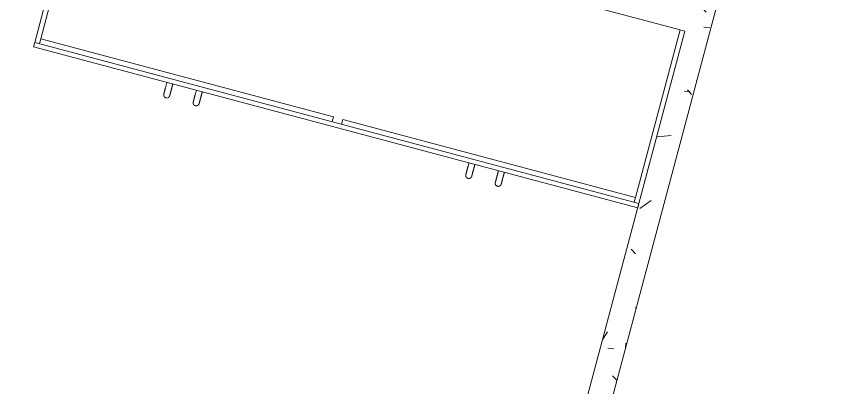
# Model space of a CAD drawing. Header units: metres. Extents: x 689715 to 690980, y 1005284 to 1006835.
# Drawn here: x 690792.98 to 690795.71, y 1005609.449 to 1005610.665 of the extents above; entities that cross this region are included whole.
import ezdxf

# ---------------------------------------------------------------- set-up
doc = ezdxf.new("R2010")
doc.units = ezdxf.units.M
doc.linetypes.add('HIDDEN', pattern=[0.375, 0.25, -0.125])
doc.linetypes.add('PHANTOM', pattern=[2.5, 1.25, -0.25, 0.25, -0.25, 0.25, -0.25])
doc.layers.add('0_NUMERO DE LOTE FASE V', color=3, linetype='Continuous')
for name, color, linetype, lineweight in [('Líneas ocultas', 7, 'HIDDEN', 13), ('Muebles de obra', 8, 'Continuous', 13), ('Muros', 7, 'Continuous', 13), ('Patrón de corte', 7, 'Continuous', 13), ('Puertas', 7, 'Continuous', 13)]:
    doc.layers.add(name, color=color, linetype=linetype, lineweight=lineweight)
pattern_1 = [(139.9999999999999, (365.6615329035558, -75.88183759397361), (0.03836033982117157, 0.4377584771638403), [0.04599999999999998, -0.5029999999999997]), (84.99999999999997, (365.6615329035558, -75.88183759397361), (-0.4580987315439035, -0.08439521406967809), [0.03700000000000001, -0.4020000000000002]), (190.451, (365.6645329040475, -75.84583759406814), (-0.4199401312074268, 0.3526758939897786), [0.039, -0.4270000000000001]), (136.1839999999999, (365.5395329040475, -75.8818375938572), (0.1004214988211118, 0.6506308650644554), [0.06899999999999998, -0.7539999999999998]), (186.6359999999999, (365.547532903729, -75.82783759379527), (-0.5938707988951819, 0.5701916118460522), [0.05799999999999998, -0.6409999999999996]), (81.18399999999994, (365.5395329040475, -75.8818375938572), (-0.5936975411065768, 0.5697220635397624), [0.05500000000000001, -0.6039999999999999]), (110.9999999999999, (365.5705329037737, -75.82083759387024), (0.245780230253577, 0.3642747293136032), [0.04599999999999999, -0.5029999999999999]), (55.99999999999997, (365.5705329037737, -75.82083759387024), (-0.4415777901075865, 0.1482769546615401), [0.03699999999999998, -0.4019999999999998]), (161.4509999999999, (365.5905329035595, -75.79083759407513), (-0.1963072483374971, 0.5120483026533341), [0.03899999999999999, -0.427]), (127.5, (365.6615329035558, -75.88183759397361), (-0.2022933454275577, 0.007375797972208872), [0.02, -0.3770000000000001, 0.02, -0.388, -0.404]), (127.5, (365.6615329035558, -75.88183759397361), (-0.2022933454275577, 0.007375797972208872), [-0.806, 0.02, -0.3840000000000001]), (97.49999999999994, (365.6615329035558, -75.88183759397361), (-0.2399435114399267, 0.1600503399492727), [0.02, -0.213, 0.02, -0.368, -0.154]), (97.49999999999994, (365.6615329035558, -75.88183759397361), (-0.2399435114399267, 0.1600503399492727), [-0.621, 0.02, -0.134]), (57.49999999999999, (365.6615329037886, -76.01783759397222), (0.01404568388630387, 0.3254162238797662), [0.01999999999999999, -0.1319999999999999, 0.01999999999999999, -0.455, -0.6309999999999997]), (57.49999999999999, (365.6615329037886, -76.01783759397222), (0.01404568388630387, 0.3254162238797662), [-0.6279999999999997, 0.01999999999999999, -0.6109999999999997]), (47.49999999999996, (365.6615329037886, -76.07883759384276), (-0.06081860510782452, 0.3554815006055007), [0.02, -0.178, 0.02, -0.2960000000000001, -0.4480000000000001]), (47.49999999999996, (365.6615329037886, -76.07883759384276), (-0.06081860510782452, 0.3554815006055007), [-0.5140000000000001, 0.02, -0.4280000000000001])]

# ---------------------------------------------------------------- blocks, each defined once
blk = doc.blocks.new('PV_PUERTA SENCILLA - _90 x 2_17-1542279-PLANO CLAVE _8 CASAS EN HILERA_ - Dependent 1')
at = {"layer": 'Líneas ocultas', "color": 253}
for p, q in [((0.3683286352964649, 0.03999999999999443), (0.3683286352964649, 0.8799999999999943)), ((0.4193286352964649, 0.8799999999999943), (0.3683286352964649, 0.8799999999999943)), ((0.4193286352964649, 0.03999999999999443), (0.4193286352964649, 0.8799999999999943)), ((0.4193286352964649, 0.03999999999999443), (0.3683286352964649, 0.03999999999999443))]:
    blk.add_line(p, q, dxfattribs=at)
blk.add_arc((0.4193286352964647, 0.03999999999997304), 0.841546790142994, 93.47440736753113, 183.4744073675307, dxfattribs=at)
at = {"layer": 'Puertas', "color": 253}
for p, q in [((-0.4500000000000027, -0.05000000000000356), (-0.450000000000003, 0.04999999999999645)), ((-0.4450000000000029, 0.04999999999999647), (-0.450000000000003, 0.04999999999999645)), ((-0.4450000000000029, 0.04999999999999647), (-0.4450000000000027, -0.05000000000000354)), ((-0.4500000000000027, -0.05000000000000356), (-0.4450000000000027, -0.05000000000000354))]:
    blk.add_line(p, q, dxfattribs=at)
at = {"layer": 'Puertas', "color": 9, "lineweight": 9}
for p, q in [((-0.4200000000000045, 0.03999999999999649), (-0.4450000000000046, 0.03999999999999646)), ((-0.4200000000000044, -0.01225000000000943), (-0.4200000000000045, 0.03999999999999649)), ((0.4499484307344891, 0.03999999999999823), (0.4200000000000014, 0.03999999999999804)), ((0.4200000000000014, 0.03999999999999804), (0.4200000000000016, -0.01225000000000783)), ((-0.4000000000000044, -0.01225000000000941), (-0.4200000000000044, -0.01225000000000943)), ((-0.4000000000000044, -0.04000000000000346), (-0.4000000000000044, -0.01225000000000941)), ((0.4200000000000016, -0.01225000000000783), (0.4000000000000016, -0.0122500000000079)), ((0.4000000000000016, -0.0122500000000079), (0.4000000000000013, -0.04000000000000183)), ((-0.4450000000000042, -0.04000000000000354), (-0.4000000000000044, -0.04000000000000346)), ((0.4000000000000013, -0.04000000000000183), (0.4499484307344889, -0.04000000000000187))]:
    blk.add_line(p, q, dxfattribs=at)
blk = doc.blocks.new('PV_CLOSET - CLOSET DE 2_05-1883165-PLANO CLAVE _8 CASAS EN HILERA_ - Dependent 1')
at = {"layer": 'Muebles de obra'}
for p, q in [((-1.025, 0.5999999999999999), (1.024999999999998, 0.5999999999999999)), ((-1.025, 0.585), (-1.025, 0.5999999999999999)), ((-1.025000000000001, 0), (-1.025000000000001, 0.585)), ((1.024999999999998, 0.585), (-1.025, 0.585)), ((-1.008999999999965, 0.5849999999999996), (-1.008999999999965, 0.569)), ((-0.01600000000000015, 0.569), (-0.01600000000000015, 0.5849999999999996)), ((0.01600000000000015, 0.569), (0.01600000000000015, 0.5849999999999996)), ((1.009000000000036, 0.5849999999999996), (1.009000000000036, 0.569)), ((1.024999999999998, 0.5999999999999999), (1.024999999999998, 0.585)), ((1.024999999999999, 0.585), (1.024999999999999, 0)), ((-0.01600000000000015, 0.569), (-1.008999999999965, 0.569)), ((-1.008999999999996, 0.5690000000000002), (-1.008999999999996, 2.97788460557058e-15)), ((1.009000000000036, 0.569), (0.01600000000000015, 0.569)), ((1.008999999999999, 2.97788460557058e-15), (1.008999999999999, 0.5690000000000002)), ((-1.008999999999996, 2.97788460557058e-15), (1.008999999999999, 2.97788460557058e-15))]:
    blk.add_line(p, q, dxfattribs=at)
at = {"layer": 'Muebles de obra', "flags": 128}
for points in [[(-0.5725000000000084, 0.6399999999999173), (-0.5724920010666156, 0.6403998933417845), (-0.5724680170630331, 0.6407991469396102), (-0.5724280863585439, 0.6411971220728053), (-0.5723722728337582, 0.6415931820660614), (-0.5723006657784173, 0.6419866933078667), (-0.5722133797485234, 0.6423770262641897), (-0.5721105543831151, 0.642763556485558), (-0.5719923541808284, 0.6431456656060793), (-0.5718589682367854, 0.6435227423326686), (-0.5717106099400334, 0.6438941834230049), (-0.571547516632203, 0.6442593946505781), (-0.5713699492277987, 0.6446177917553318), (-0.5711781917967838, 0.644968801378355), (-0.5709725511101403, 0.6453118619791267), (-0.5707533561491005, 0.6456464247338692), (-0.5705209575788474, 0.6459719544135414), (-0.5702757271875116, 0.6462879302401021), (-0.5700180572914132, 0.6465938467196343), (-0.5697483601074146, 0.6468892144510232), (-0.5694670670934757, 0.6471735609089129), (-0.569174628258418, 0.6474464311996252)], [(-0.5725000000000084, 0.6399999999999173), (-0.5725000000000084, 0.6399680042663567), (-0.5725000000000084, 0.6398720682520224), (-0.5725000000000084, 0.639712345434072), (-0.5725000000000084, 0.6394890913349426), (-0.5725000000000084, 0.6392026631135678), (-0.5725000000000084, 0.6388535189940008), (-0.5725000000000084, 0.6384422175323483), (-0.5725000000000084, 0.6379694167232142), (-0.5725000000000084, 0.6374358729470337), (-0.5725000000000084, 0.6368424397600346), (-0.5725000000000084, 0.6361900665287151), (-0.5725000000000084, 0.635479796911089), (-0.5725000000000084, 0.6347127671870229), (-0.5725000000000084, 0.6338902044404534), (-0.5725000000000084, 0.633013424596305), (-0.5725000000000084, 0.6320838303152883), (-0.5725000000000084, 0.6311029087499559), (-0.5725000000000084, 0.6300722291655537), (-0.5725000000000041, 0.6289934404295546), (-0.5725000000000041, 0.6278682683738038), (-0.5725000000000041, 0.6266985130335707), (-0.5725000000000041, 0.6254860457678614), (-0.5725000000000041, 0.6242328062656568), (-0.5725000000000041, 0.6229407994428163), (-0.5725000000000041, 0.6216120922346425), (-0.5725000000000041, 0.6202488102892296), (-0.5725000000000041, 0.6188531345668683), (-0.5725000000000041, 0.6174272978509856), (-0.5725000000000041, 0.6159735811761687), (-0.5725000000000041, 0.6144943101789849), (-0.5725000000000041, 0.6129918513774694), (-0.5725000000000041, 0.611468608385198), (-0.5725000000000041, 0.6099270180660136), (-0.5725000000000041, 0.6083695466355744), (-0.5725000000000041, 0.6067986857159295), (-0.5725000000000041, 0.6052169483494441), (-0.5725000000000041, 0.6036268649784923), (-0.5725000000000041, 0.602030979397261), (-0.5725000000000041, 0.6004318446822503), (-0.5725000000000041, 0.5999999999999177)], [(-0.5725000000000084, 0.6360040176869781), (-0.5725000000000084, 0.6366721243507885), (-0.5725000000000084, 0.637281563438605), (-0.5725000000000084, 0.6378313599778986), (-0.5725000000000084, 0.6383206344114875), (-0.5725000000000084, 0.6387486040046486), (-0.5725000000000084, 0.6391145840973311), (-0.5725000000000084, 0.6394179891994562), (-0.5725000000000084, 0.6396583339275845), (-0.5725000000000084, 0.6398352337814247), (-0.5725000000000084, 0.6399484057589413), (-0.5725000000000084, 0.6399976688091165)], [(-0.5675622025723311, 0.6486240422723507), (-0.5672132836417408, 0.6488195780687681), (-0.5668568244627744, 0.649001004421683), (-0.5664933952940664, 0.6491680310876372), (-0.5661235775447722, 0.6493203908595897), (-0.5657479628443938, 0.6494578399944131), (-0.5653671520963243, 0.6495801586028103), (-0.5649817545165299, 0.6496871510011011), (-0.5645923866589216, 0.6497786460242728), (-0.5641996714290072, 0.6498544972998025), (-0.563804237087388, 0.6499145834818335), (-0.5634067162446468, 0.6499588084452946), (-0.5630077448493434, 0.6499871014396738), (-0.5626079611705912, 0.6499994172022164), (-0.5622080047769922, 0.6499957360303329), (-0.5618085155134656, 0.6499760638131092), (-0.5614101324776049, 0.6499404320219), (-0.5610134929972912, 0.6498888976599656), (-0.5606192316110745, 0.6498215431712933), (-0.5602279790530716, 0.649738476308699), (-0.5598403612439122, 0.649639829961442), (-0.559456998289407, 0.6495257619426339), (-0.5590785034884943, 0.6493964547367727), (-0.5587054823521235, 0.6492521152077994), (-0.5583385316345303, 0.649092974268176), (-0.5579782383785991, 0.648919286509453), (-0.5576251789766613, 0.6487313297949934), (-0.5572799182484565, 0.6485294048154479), (-0.5569430085374959, 0.6483138346077058), (-0.5566149888274486, 0.6480849640381142), (-0.5562963838798791, 0.6478431592507642), (-0.5559877033947318, 0.6475888070817281), (-0.5556894411949311, 0.6473223144402208), (-0.5554020744363832, 0.6470441076576195), (-0.5551260628445928, 0.64675463180543), (-0.5548618479792281, 0.6464543499832628), (-0.5546098525277098, 0.6461437425779744), (-0.5543704796290043, 0.645823306495159), (-0.5541441122286935, 0.6454935543641891), (-0.5539311124663152, 0.6451550137181327), (-0.5537318210960634, 0.6448082261498028), (-0.5535465569416079, 0.6444537464453368), (-0.5533756163860862, 0.6440921416966389), (-0.5532192728979151, 0.6437239903941693), (-0.5530777765933174, 0.6433498815014764), (-0.5529513538362066, 0.6429704135129852), (-0.5528402068760241, 0.6425861934965307), (-0.5527445135241914, 0.642197836122169), (-0.5526644268696631, 0.6418059626788599), (-0.5526000750339988, 0.6414112000805169), (-0.5525515609664118, 0.6410141798630833), (-0.5525189622790558, 0.6406155371742172), (-0.5525023311228769, 0.6402159097571789), (-0.5525000000000043, 0.6399999999999173)], [(-0.5525000000000043, 0.6399999999999173), (-0.5525000000000043, 0.6399680042663567), (-0.5525000000000043, 0.6398720682520224), (-0.5525000000000043, 0.639712345434072), (-0.5525000000000043, 0.6394890913349448), (-0.5525000000000043, 0.6392026631135678), (-0.5525000000000043, 0.6388535189940008), (-0.5525000000000043, 0.6384422175323483), (-0.5525000000000043, 0.6379694167232142)], [(-0.5525000000000043, 0.5999999999999177), (-0.5525000000000043, 0.6015995733673842), (-0.5525000000000043, 0.6031965877586849), (-0.5525000000000043, 0.6047884882914765), (-0.5525000000000043, 0.6063727282644874), (-0.5525000000000043, 0.6079467732317217), (-0.5525000000000043, 0.6095081050570029), (-0.5525000000000043, 0.6110542259424827), (-0.5525000000000043, 0.6125826624245637), (-0.5525000000000043, 0.6140909693309229), (-0.5525000000000043, 0.6155767336922657), (-0.5525000000000043, 0.6170375786025587), (-0.5525000000000043, 0.618471167021578), (-0.5525000000000043, 0.6198752055136684), (-0.5525000000000043, 0.6212474479167551), (-0.5525000000000043, 0.6225856989357211), (-0.5525000000000043, 0.6238878176544139), (-0.5525000000000043, 0.625151720960659), (-0.5525000000000043, 0.6263753868787769), (-0.5525000000000043, 0.6275568578043413), (-0.5525000000000043, 0.6286942436359), (-0.5525000000000043, 0.6297857247987534), (-0.5525000000000043, 0.6308295551558771), (-0.5525000000000043, 0.6318240648013749), (-0.5525000000000043, 0.6327676627319586), (-0.5525000000000043, 0.6336588393922353), (-0.5525000000000043, 0.6344961690896535), (-0.5525000000000043, 0.6352783122753164), (-0.5525000000000043, 0.6360040176869781), (-0.5525000000000043, 0.6366721243507885), (-0.5525000000000043, 0.6372815634386072), (-0.5525000000000043, 0.6378313599779009), (-0.5525000000000043, 0.6383206344114875), (-0.5525000000000043, 0.6387486040046486), (-0.5525000000000043, 0.6391145840973311), (-0.5525000000000043, 0.6394179891994562), (-0.5525000000000043, 0.6396583339275866), (-0.5525000000000043, 0.6398352337814247), (-0.5525000000000043, 0.6399484057589413), (-0.5525000000000043, 0.6399976688091187)], [(-0.4725000000000139, 0.639999999999913), (-0.4724920010666254, 0.6403998933417802), (-0.4724680170630428, 0.6407991469396058), (-0.4724280863585536, 0.6411971220728032), (-0.472372272833768, 0.6415931820660571), (-0.4723006657784271, 0.6419866933078645), (-0.4722133797485374, 0.6423770262641854), (-0.4721105543831249, 0.6427635564855537), (-0.4719923541808381, 0.643145665606075), (-0.4718589682367908, 0.6435227423326643), (-0.4717106099400432, 0.6438941834230005), (-0.4715475166322128, 0.6442593946505738), (-0.4713699492278084, 0.6446177917553275), (-0.4711781917967935, 0.6449688013783507), (-0.4709725511101457, 0.6453118619791224), (-0.4707533561491146, 0.6456464247338649), (-0.4705209575788571, 0.645971954413537), (-0.4702757271875257, 0.6462879302400978), (-0.470018057291423, 0.6465938467196299), (-0.4697483601074243, 0.6468892144510189), (-0.4694670670934898, 0.6471735609089085), (-0.4691746282584278, 0.6474464311996209), (-0.4688715114419999, 0.647707388788905), (-0.4685582015664526, 0.6479560162002768), (-0.4682351998607375, 0.6481919156829238), (-0.4679030230586968, 0.6484147098479945), (-0.4675622025723409, 0.6486240422723464), (-0.4672132836417549, 0.6488195780687638), (-0.4668568244627842, 0.6490010044216786), (-0.4664933952940762, 0.6491680310876329), (-0.4661235775447818, 0.6493203908595854), (-0.4657479628444035, 0.6494578399944088), (-0.4653671520963341, 0.6495801586028059), (-0.4649817545165396, 0.6496871510010968), (-0.4645923866589314, 0.6497786460242685), (-0.4641996714290169, 0.6498544972997982), (-0.4638042370873934, 0.6499145834818292), (-0.4634067162446608, 0.6499588084452903), (-0.463007744849353, 0.6499871014396694), (-0.4626079611705965, 0.6499994172022121), (-0.4622080047770019, 0.6499957360303286), (-0.4618085155134709, 0.6499760638131049), (-0.4614101324776189, 0.6499404320218957), (-0.461013492997301, 0.6498888976599613), (-0.4606192316110886, 0.6498215431712889), (-0.4602279790530813, 0.6497384763086967), (-0.4598403612439262, 0.6496398299614377), (-0.4594569982894167, 0.6495257619426296), (-0.4590785034885084, 0.6493964547367683), (-0.4587054823521332, 0.6492521152077971), (-0.4583385316345444, 0.6490929742681717), (-0.4579782383786044, 0.6489192865094486), (-0.457625178976671, 0.648731329794989)], [(-0.4725000000000139, 0.639999999999913), (-0.4725000000000139, 0.6399680042663524), (-0.4725000000000139, 0.639872068252018), (-0.4725000000000139, 0.6397123454340676), (-0.4725000000000139, 0.6394890913349405), (-0.4725000000000139, 0.6392026631135634), (-0.4725000000000139, 0.6388535189939964), (-0.4725000000000139, 0.638442217532344), (-0.4725000000000139, 0.6379694167232121), (-0.4725000000000139, 0.6374358729470294), (-0.4725000000000139, 0.6368424397600303), (-0.4725000000000139, 0.6361900665287108), (-0.4725000000000139, 0.6354797969110847), (-0.4725000000000139, 0.6347127671870185), (-0.4725000000000139, 0.6338902044404512), (-0.4725000000000139, 0.6330134245963007), (-0.4725000000000139, 0.632083830315286), (-0.4725000000000139, 0.6311029087499516), (-0.4725000000000139, 0.6300722291655515), (-0.4725000000000139, 0.6289934404295503), (-0.4725000000000139, 0.6278682683737995), (-0.4725000000000139, 0.6266985130335664), (-0.4725000000000139, 0.625486045767857), (-0.4725000000000139, 0.6242328062656525), (-0.4725000000000139, 0.622940799442812), (-0.4725000000000139, 0.6216120922346404), (-0.4725000000000139, 0.6202488102892253), (-0.4725000000000139, 0.618853134566864), (-0.4725000000000139, 0.6174272978509813), (-0.4725000000000139, 0.6159735811761644), (-0.4725000000000139, 0.6144943101789806), (-0.4725000000000139, 0.612991851377465), (-0.4725000000000139, 0.6114686083851937), (-0.4725000000000139, 0.6099270180660092), (-0.4725000000000139, 0.6083695466355701), (-0.4725000000000139, 0.6067986857159252), (-0.4725000000000139, 0.6052169483494397), (-0.4725000000000139, 0.6036268649784879), (-0.4725000000000139, 0.6020309793972567), (-0.4725000000000139, 0.600431844682246), (-0.4725000000000139, 0.5999999999999134)], [(-0.4725000000000139, 0.6383206344114831), (-0.4725000000000139, 0.6387486040046443), (-0.4725000000000139, 0.6391145840973268), (-0.4725000000000139, 0.6394179891994519), (-0.4725000000000139, 0.6396583339275823), (-0.4725000000000139, 0.6398352337814204), (-0.4725000000000139, 0.6399484057589392), (-0.4725000000000139, 0.6399976688091144)], [(-0.4559877033947372, 0.6475888070817237), (-0.4556894411949409, 0.6473223144402165), (-0.4554020744363929, 0.6470441076576152), (-0.4551260628446026, 0.6467546318054257), (-0.4548618479792335, 0.6464543499832585), (-0.4546098525277196, 0.64614374257797), (-0.454370479629014, 0.6458233064951546), (-0.4541441122286989, 0.6454935543641848), (-0.453931112466325, 0.6451550137181283), (-0.4537318210960731, 0.6448082261497985), (-0.4535465569416177, 0.6444537464453347), (-0.4533756163860959, 0.6440921416966345), (-0.4532192728979205, 0.643723990394165), (-0.4530777765933271, 0.6433498815014742), (-0.4529513538362163, 0.6429704135129809), (-0.4528402068760338, 0.6425861934965263), (-0.4527445135242055, 0.6421978361221646), (-0.4526644268696772, 0.6418059626788556), (-0.4526000750340085, 0.6414112000805126), (-0.4525515609664215, 0.641014179863079), (-0.4525189622790612, 0.6406155371742128), (-0.4525023311228867, 0.6402159097571746), (-0.4525000000000141, 0.639999999999913)], [(-0.4525000000000141, 0.639999999999913), (-0.4525000000000141, 0.6399680042663524), (-0.4525000000000141, 0.639872068252018), (-0.4525000000000141, 0.6397123454340676), (-0.4525000000000141, 0.6394890913349405), (-0.4525000000000141, 0.6392026631135634), (-0.4525000000000141, 0.6388535189939964), (-0.4525000000000141, 0.638442217532344), (-0.4525000000000141, 0.6379694167232121), (-0.4525000000000141, 0.6374358729470294), (-0.4525000000000141, 0.6368424397600303), (-0.4525000000000141, 0.6361900665287108)], [(-0.4525000000000141, 0.5999999999999134), (-0.4525000000000141, 0.6015995733673799), (-0.4525000000000141, 0.6031965877586806), (-0.4525000000000141, 0.6047884882914721), (-0.4525000000000141, 0.6063727282644831), (-0.4525000000000141, 0.6079467732317174), (-0.4525000000000141, 0.6095081050569986), (-0.4525000000000141, 0.6110542259424784), (-0.4525000000000141, 0.6125826624245594), (-0.4525000000000141, 0.6140909693309186), (-0.4525000000000141, 0.6155767336922614), (-0.4525000000000141, 0.6170375786025544), (-0.4525000000000141, 0.6184711670215737), (-0.4525000000000141, 0.619875205513664), (-0.4525000000000141, 0.6212474479167508), (-0.4525000000000141, 0.6225856989357168), (-0.4525000000000141, 0.6238878176544096), (-0.4525000000000141, 0.6251517209606546), (-0.4525000000000141, 0.6263753868787726), (-0.4525000000000141, 0.627556857804337), (-0.4525000000000141, 0.6286942436358957), (-0.4525000000000141, 0.6297857247987491), (-0.4525000000000141, 0.6308295551558728), (-0.4525000000000141, 0.6318240648013705), (-0.4525000000000141, 0.6327676627319543), (-0.4525000000000141, 0.633658839392231), (-0.4525000000000141, 0.6344961690896491), (-0.4525000000000141, 0.6352783122753121), (-0.4525000000000141, 0.636004017686976), (-0.4525000000000141, 0.6366721243507841), (-0.4525000000000141, 0.6372815634386029), (-0.4525000000000141, 0.6378313599778965), (-0.4525000000000141, 0.6383206344114831), (-0.4525000000000141, 0.6387486040046443), (-0.4525000000000141, 0.6391145840973268), (-0.4525000000000141, 0.6394179891994519), (-0.4525000000000141, 0.6396583339275823), (-0.4525000000000141, 0.6398352337814204), (-0.4525000000000141, 0.6399484057589392), (-0.4525000000000141, 0.6399976688091144)], [(0.4524999999999794, 0.6399999999999195), (0.452507998933368, 0.6403998933417845), (0.4525319829369548, 0.6407991469396102), (0.452571913641444, 0.6411971220728075), (0.4526277271662253, 0.6415931820660614), (0.4526993342215706, 0.6419866933078688), (0.4527866202514645, 0.6423770262641897), (0.4528894456168728, 0.6427635564855602), (0.4530076458191552, 0.6431456656060816), (0.4531410317632025, 0.6435227423326686), (0.4532893900599544, 0.6438941834230049), (0.4534524833677849, 0.6442593946505802), (0.4536300507721892, 0.644617791755334), (0.4538218082032041, 0.6449688013783571), (0.4540274488898476, 0.6453118619791267), (0.4542466438508874, 0.6456464247338692), (0.4544790424211405, 0.6459719544135414), (0.454724272812472, 0.6462879302401042), (0.4549819427085747, 0.6465938467196343), (0.4552516398925733, 0.6468892144510254), (0.4555329329065121, 0.6471735609089151), (0.4558253717415699, 0.6474464311996273), (0.4561284885579978, 0.6477073887889072), (0.4564417984335494, 0.6479560162002832), (0.4567648001392557, 0.6481919156829302), (0.4570969769413008, 0.6484147098479968), (0.4574377974276524, 0.6486240422723528), (0.4577867163582471, 0.6488195780687681), (0.4581431755372178, 0.6490010044216851), (0.4585066047059171, 0.6491680310876372), (0.4588764224552158, 0.6493203908595918), (0.4592520371555942, 0.6494578399944152), (0.4596328479036593, 0.6495801586028125), (0.460018245483458, 0.6496871510011033), (0.4604076133410662, 0.6497786460242728), (0.4608003285709764, 0.6498544972998046), (0.4611957629125999, 0.6499145834818356), (0.4615932837553411, 0.6499588084452967), (0.4619922551506446, 0.649987101439676), (0.4623920388293967, 0.6499994172022187), (0.4627919952229957, 0.649995736030335), (0.4631914844865224, 0.6499760638131115), (0.4635898675223831, 0.6499404320219), (0.4639865070026923, 0.6498888976599656), (0.4643807683889134, 0.6498215431712954), (0.4647720209469119, 0.6497384763087011), (0.4651596387560714, 0.649639829961442), (0.4655430017105809, 0.649525761942636), (0.4659214965114936, 0.6493964547367727), (0.4662945176478644, 0.6492521152078015), (0.4666614683654533, 0.6490929742681738), (0.4670217616213889, 0.648919286509453), (0.4673748210233222, 0.6487313297949934)], [(0.4524999999999794, 0.6399999999999195), (0.4524999999999794, 0.6399680042663589), (0.4524999999999794, 0.6398720682520245), (0.4524999999999794, 0.6397123454340742), (0.4524999999999794, 0.6394890913349448), (0.4524999999999794, 0.63920266311357), (0.4524999999999794, 0.6388535189940008), (0.4524999999999794, 0.6384422175323505), (0.4524999999999794, 0.6379694167232164), (0.4524999999999794, 0.637435872947036), (0.4524999999999794, 0.6368424397600346), (0.4524999999999794, 0.6361900665287173), (0.4524999999999794, 0.6354797969110912), (0.4524999999999794, 0.6347127671870251), (0.4524999999999794, 0.6338902044404555), (0.4524999999999794, 0.633013424596305), (0.4524999999999794, 0.6320838303152904), (0.4524999999999794, 0.6311029087499559), (0.4524999999999794, 0.6300722291655537), (0.4524999999999794, 0.6289934404295546), (0.4524999999999794, 0.6278682683738059), (0.4524999999999794, 0.6266985130335707), (0.4524999999999794, 0.6254860457678614), (0.4524999999999794, 0.624232806265659), (0.4524999999999794, 0.6229407994428163), (0.4524999999999794, 0.6216120922346448), (0.4524999999999794, 0.6202488102892296), (0.4524999999999794, 0.6188531345668683), (0.4524999999999794, 0.6174272978509878), (0.4524999999999794, 0.6159735811761708), (0.4524999999999794, 0.6144943101789871), (0.4524999999999794, 0.6129918513774715), (0.4524999999999794, 0.611468608385198), (0.4524999999999794, 0.6099270180660136), (0.4524999999999794, 0.6083695466355766), (0.4524999999999794, 0.6067986857159274), (0.4524999999999794, 0.6052169483494462), (0.4524999999999794, 0.6036268649784923), (0.4524999999999794, 0.6020309793972632), (0.4524999999999794, 0.6004318446822503), (0.4524999999999794, 0.5999999999999199)], [(0.4524999999999794, 0.6383206344114875), (0.4524999999999794, 0.6387486040046507), (0.4524999999999794, 0.6391145840973311), (0.4524999999999794, 0.6394179891994584), (0.4524999999999794, 0.6396583339275866), (0.4524999999999794, 0.6398352337814247), (0.4524999999999794, 0.6399484057589413), (0.4524999999999794, 0.6399976688091165)], [(0.4690122966052561, 0.6475888070817281), (0.4693105588050524, 0.6473223144402208), (0.4695979255636047, 0.6470441076576195), (0.4698739371553908, 0.64675463180543), (0.4701381520207598, 0.6464543499832628), (0.4703901474722781, 0.6461437425779766), (0.4706295203709793, 0.645823306495159), (0.4708558877712944, 0.6454935543641912), (0.4710688875336727, 0.6451550137181348), (0.4712681789039245, 0.6448082261498049), (0.4714534430583756, 0.6444537464453368), (0.4716243836139017, 0.6440921416966389), (0.4717807271020728, 0.6437239903941693), (0.4719222234066705, 0.6433498815014785), (0.472048646163777, 0.6429704135129873), (0.4721597931239638, 0.6425861934965307), (0.4722554864757965, 0.642197836122169), (0.4723355731303248, 0.641805962678862), (0.4723999249659848, 0.6414112000805191), (0.4724484390335761, 0.6410141798630854), (0.4724810377209321, 0.6406155371742194), (0.472497668877111, 0.640215909757181), (0.4724999999999792, 0.6399999999999195)], [(0.4724999999999792, 0.6399999999999195), (0.4724999999999792, 0.6399680042663567), (0.4724999999999792, 0.6398720682520245), (0.4724999999999792, 0.6397123454340742), (0.4724999999999792, 0.6394890913349448), (0.4724999999999792, 0.63920266311357), (0.4724999999999792, 0.6388535189940008), (0.4724999999999792, 0.6384422175323483), (0.4724999999999792, 0.6379694167232164), (0.4724999999999792, 0.637435872947036), (0.4724999999999792, 0.6368424397600324), (0.4724999999999792, 0.6361900665287173)], [(0.4724999999999835, 0.5999999999999199), (0.4724999999999835, 0.6015995733673842), (0.4724999999999835, 0.6031965877586871), (0.4724999999999835, 0.6047884882914765), (0.4724999999999835, 0.6063727282644896), (0.4724999999999835, 0.6079467732317217), (0.4724999999999835, 0.6095081050570051), (0.4724999999999835, 0.6110542259424827), (0.4724999999999835, 0.6125826624245637), (0.4724999999999835, 0.6140909693309229), (0.4724999999999835, 0.6155767336922657), (0.4724999999999835, 0.6170375786025587), (0.4724999999999792, 0.6184711670215801), (0.4724999999999792, 0.6198752055136684), (0.4724999999999792, 0.6212474479167551), (0.4724999999999792, 0.6225856989357189), (0.4724999999999792, 0.6238878176544139), (0.4724999999999792, 0.625151720960659), (0.4724999999999792, 0.6263753868787791), (0.4724999999999792, 0.6275568578043413), (0.4724999999999792, 0.6286942436359), (0.4724999999999792, 0.6297857247987534), (0.4724999999999792, 0.6308295551558794), (0.4724999999999792, 0.6318240648013727), (0.4724999999999792, 0.6327676627319586), (0.4724999999999792, 0.6336588393922353), (0.4724999999999792, 0.6344961690896535), (0.4724999999999792, 0.6352783122753185), (0.4724999999999792, 0.6360040176869803), (0.4724999999999792, 0.6366721243507907), (0.4724999999999792, 0.6372815634386072), (0.4724999999999792, 0.6378313599779009), (0.4724999999999792, 0.6383206344114875), (0.4724999999999792, 0.6387486040046507), (0.4724999999999792, 0.6391145840973332), (0.4724999999999792, 0.6394179891994584), (0.4724999999999792, 0.6396583339275866), (0.4724999999999792, 0.6398352337814247), (0.4724999999999792, 0.6399484057589413), (0.4724999999999792, 0.6399976688091165)], [(0.5525, 0.6399999999999152), (0.5525079989333885, 0.6403998933417802), (0.552531982936971, 0.6407991469396058), (0.5525719136414603, 0.6411971220728032), (0.5526277271662415, 0.6415931820660571), (0.5526993342215826, 0.6419866933078645), (0.5527866202514764, 0.6423770262641854), (0.552889445616889, 0.6427635564855558), (0.5530076458191758, 0.6431456656060772), (0.5531410317632187, 0.6435227423326643), (0.5532893900599707, 0.6438941834230005), (0.5534524833677967, 0.6442593946505759), (0.5536300507722055, 0.6446177917553296), (0.5538218082032204, 0.6449688013783528), (0.5540274488898639, 0.6453118619791224), (0.5542466438508993, 0.6456464247338649), (0.5544790424211568, 0.645971954413537), (0.5547242728124882, 0.6462879302400999), (0.5549819427085909, 0.6465938467196299), (0.5552516398925896, 0.6468892144510211), (0.5555329329065241, 0.6471735609089108), (0.5558253717415818, 0.647446431199623)], [(0.5525, 0.6399999999999152), (0.5525, 0.6399680042663546), (0.5525, 0.6398720682520201), (0.5525, 0.6397123454340699), (0.5525, 0.6394890913349405), (0.5525, 0.6392026631135657), (0.5525, 0.6388535189939964), (0.5525, 0.6384422175323462), (0.5525, 0.6379694167232121), (0.5525, 0.6374358729470316), (0.5525, 0.6368424397600303), (0.5525, 0.636190066528713), (0.5525, 0.6354797969110869), (0.5525, 0.6347127671870207), (0.5525, 0.6338902044404512), (0.5525, 0.6330134245963007), (0.5525, 0.632083830315286), (0.5525, 0.6311029087499516), (0.5525, 0.6300722291655515), (0.5525, 0.6289934404295503), (0.5525, 0.6278682683738016), (0.5525, 0.6266985130335664), (0.5525, 0.625486045767857), (0.5525, 0.6242328062656547), (0.5525, 0.622940799442812), (0.5525, 0.6216120922346404), (0.5525, 0.6202488102892253), (0.5525, 0.618853134566864), (0.5525, 0.6174272978509835), (0.5525, 0.6159735811761665), (0.5525, 0.6144943101789828), (0.5525, 0.6129918513774671), (0.5525, 0.6114686083851937), (0.5525, 0.6099270180660092), (0.5525, 0.6083695466355723), (0.5525, 0.6067986857159231), (0.5525, 0.6052169483494418), (0.5525, 0.6036268649784879), (0.5525, 0.6020309793972589), (0.5525, 0.600431844682246), (0.5525, 0.5999999999999156)], [(0.5525, 0.636004017686976), (0.5525, 0.6366721243507841), (0.5525, 0.6372815634386029), (0.5525, 0.6378313599778965), (0.5525, 0.6383206344114831), (0.5525, 0.6387486040046464), (0.5525, 0.6391145840973268), (0.5525, 0.639417989199454), (0.5525, 0.6396583339275823), (0.5525, 0.6398352337814204), (0.5525, 0.639948405758937), (0.5525, 0.6399976688091121)], [(0.5574377974276731, 0.6486240422723485), (0.557786716358259, 0.6488195780687638), (0.5581431755372297, 0.6490010044216807), (0.5585066047059377, 0.6491680310876329), (0.5588764224552321, 0.6493203908595875), (0.5592520371556103, 0.6494578399944109), (0.5596328479036798, 0.6495801586028082), (0.5600182454834743, 0.649687151001099), (0.5604076133410825, 0.6497786460242685), (0.5608003285709969, 0.6498544972998003), (0.5611957629126205, 0.6499145834818313), (0.561593283755353, 0.6499588084452924), (0.5619922551506609, 0.6499871014396716), (0.5623920388294174, 0.6499994172022143), (0.5627919952230119, 0.6499957360303307), (0.563191484486543, 0.6499760638131071), (0.563589867522395, 0.6499404320218957), (0.5639865070027129, 0.6498888976599635), (0.5643807683889254, 0.649821543171291), (0.5647720209469282, 0.6497384763086967), (0.5651596387560877, 0.6496398299614377), (0.5655430017105971, 0.6495257619426317), (0.5659214965115055, 0.6493964547367683), (0.5662945176478806, 0.6492521152077971), (0.5666614683654695, 0.6490929742681717), (0.5670217616214095, 0.6489192865094486), (0.5673748210233428, 0.648731329794989), (0.5677200817515478, 0.6485294048154435), (0.5680569914625039, 0.6483138346077014), (0.5683850111725512, 0.6480849640381121), (0.568703616120125, 0.6478431592507577), (0.5690122966052767, 0.6475888070817237), (0.569310558805073, 0.6473223144402165), (0.5695979255636167, 0.6470441076576152), (0.5698739371554113, 0.6467546318054257), (0.5701381520207804, 0.6464543499832585), (0.5703901474722943, 0.6461437425779722), (0.5706295203709999, 0.6458233064951546), (0.5708558877713106, 0.6454935543641869), (0.5710688875336846, 0.6451550137181304), (0.5712681789039408, 0.6448082261498006), (0.5714534430583919, 0.6444537464453325), (0.571624383613918, 0.6440921416966345), (0.5717807271020934, 0.643723990394165), (0.5719222234066824, 0.6433498815014742), (0.5720486461637976, 0.642970413512983), (0.5721597931239758, 0.6425861934965263), (0.5722554864758084, 0.6421978361221646), (0.5723355731303367, 0.6418059626788577), (0.5723999249660053, 0.6414112000805148), (0.5724484390335924, 0.6410141798630811), (0.5724810377209483, 0.640615537174215), (0.5724976688771272, 0.6402159097571767), (0.5724999999999998, 0.6399999999999152)], [(0.5724999999999998, 0.6399999999999152), (0.5724999999999998, 0.6399680042663546), (0.5724999999999998, 0.6398720682520201), (0.5724999999999998, 0.6397123454340699), (0.5724999999999998, 0.6394890913349405), (0.5724999999999998, 0.6392026631135657), (0.5724999999999998, 0.6388535189939964), (0.5724999999999998, 0.6384422175323462), (0.5724999999999998, 0.6379694167232121)], [(0.5724999999999998, 0.5999999999999156), (0.5724999999999998, 0.6015995733673799), (0.5724999999999998, 0.6031965877586828), (0.5724999999999998, 0.6047884882914721), (0.5724999999999998, 0.6063727282644853), (0.5724999999999998, 0.6079467732317196), (0.5724999999999998, 0.6095081050570008), (0.5724999999999998, 0.6110542259424806), (0.5724999999999998, 0.6125826624245615), (0.5724999999999998, 0.6140909693309207), (0.5724999999999998, 0.6155767336922614), (0.5724999999999998, 0.6170375786025544), (0.5724999999999998, 0.6184711670215758), (0.5724999999999998, 0.619875205513664), (0.5724999999999998, 0.6212474479167508), (0.5724999999999998, 0.6225856989357168), (0.5724999999999998, 0.6238878176544117), (0.5724999999999998, 0.6251517209606546), (0.5724999999999998, 0.6263753868787748), (0.5724999999999998, 0.627556857804337), (0.5724999999999998, 0.6286942436358957), (0.5724999999999998, 0.6297857247987513), (0.5724999999999998, 0.630829555155875), (0.5724999999999998, 0.6318240648013705), (0.5724999999999998, 0.6327676627319543), (0.5724999999999998, 0.6336588393922331), (0.5724999999999998, 0.6344961690896491), (0.5724999999999998, 0.6352783122753142), (0.5724999999999998, 0.636004017686976), (0.5724999999999998, 0.6366721243507864), (0.5724999999999998, 0.637281563438605), (0.5724999999999998, 0.6378313599778965), (0.5724999999999998, 0.6383206344114852), (0.5724999999999998, 0.6387486040046464), (0.5724999999999998, 0.6391145840973289), (0.5724999999999998, 0.639417989199454), (0.5724999999999998, 0.6396583339275823), (0.5724999999999998, 0.6398352337814204), (0.5724999999999998, 0.639948405758937), (0.5724999999999998, 0.6399976688091121)]]:
    blk.add_lwpolyline(points, dxfattribs=at)
blk = doc.blocks.new('A TRANSFORMADA A B')
at = {"layer": 'Patrón de corte'}
h = blk.add_hatch(dxfattribs=at)
h.set_pattern_fill('HORMIGÓN', color=254, angle=90.00000000000001, style=0, pattern_type=2)
h.set_pattern_definition(pattern_1)
h.paths.add_polyline_path([(286.063985406654, -61.05999999231426), (277.9638196632732, -61.05999999237247), (277.9638196630403, -61.13999999215594), (286.0639854073524, -61.13999999221414)], flags=0)
h = blk.add_hatch(dxfattribs=at)
h.set_pattern_fill('HORMIGÓN', color=254, angle=90.00000000000001, style=0, pattern_type=2)
h.set_pattern_definition(pattern_1)
h.paths.add_polyline_path([(282.7138196632732, -63.15755830542184), (282.713819663506, -61.13999999215594), (282.6338196634315, -61.13999999203952), (282.6338196631987, -63.26005156169413), (282.713819663506, -63.26005156157771), (282.7138196625747, -63.15805156179704)], flags=0)
at = {"layer": 'Muros', "color": 253}
for p, q in [((286.063985406654, -61.05999999231426), (277.9638196632732, -61.05999999237247)), ((282.7138196632732, -61.15605156152742), (282.713819663506, -61.13999999215594))]:
    blk.add_line(p, q, dxfattribs=at)
blk.add_lwpolyline([(286.1439854069613, -61.05999999213964), (286.1439854069613, -61.13999999203952), (282.713819663506, -61.13999999215594)], dxfattribs=at)
at = {"color": 254, "lineweight": 13, "rotation": 270}
for name, p in [('PV_CLOSET - CLOSET DE 2_05-1883165-PLANO CLAVE _8 CASAS EN HILERA_ - Dependent 1', (282.713819663506, -62.16505156143103)), ('PV_PUERTA SENCILLA - _90 x 2_17-1542279-PLANO CLAVE _8 CASAS EN HILERA_ - Dependent 1', (282.6738196632359, -63.71005156141473))]:
    blk.add_blockref(name, p, dxfattribs=at)
blk = doc.blocks.new('CASTILLAS B BLOQUE 8')
blk.add_blockref('A TRANSFORMADA A B', (0, 5.820766091346741e-11))

msp = doc.modelspace()

# ---------------------------------------------------------------- block references
at = {"layer": '0_NUMERO DE LOTE FASE V', "linetype": 'PHANTOM', "rotation": 255.0660435229903}
msp.add_blockref('CASTILLAS B BLOQUE 8', (690927.1028274479, 1005868.0258684), dxfattribs=at)

doc.saveas('drawing.dxf')
